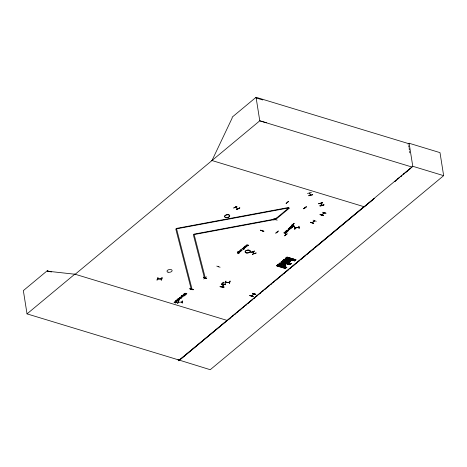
<?xml version="1.0" encoding="UTF-8"?>
<svg xmlns="http://www.w3.org/2000/svg" width="467" height="467" viewBox="0 0 467 467"><rect width="100%" height="100%" fill="white"/><g stroke="black" fill="none" stroke-linecap="round" stroke-linejoin="round"><path stroke-width="0.7" d="M177.285 299.773C176.006 300.31 177.991 301.18 177.95 299.977M175.861 301.869C175.405 304.28 175.329 300.952 173.981 302.353C174.29 302.458 174.804 302.12 175.323 303.013A0.701 0.374 -9 0 0 175.703 302.902L176.164 302.219M220.12 286.709L223.909 287.182L223.967 286.866M220.185 286.586L223.973 287.065M223.909 287.176L220.115 286.732L220.173 286.423M278.297 230.978L275.799 233.039M278.309 231.13L275.804 233.202M250.732 252.431L254.509 251.007M254.521 251.147L250.721 252.297M225.602 217.424L225.596 217.441A2.586 1.389 -9 0 1 226.191 215.001A2.586 1.389 -9 0 1 229.729 216.075A2.586 1.389 -9 0 1 225.631 217.47L225.614 217.406A2.592 1.395 -9 0 1 226.174 214.919A2.592 1.395 -9 0 1 229.717 215.993A2.592 1.395 -9 0 1 225.614 217.394M246.127 252.84L246.138 252.793A2.592 1.395 -9 0 1 246.71 250.3A2.592 1.395 -9 0 1 250.254 251.374A2.592 1.395 -9 0 1 246.15 252.775L246.144 252.781M253.19 296.288L253.079 296.592L249.816 295.564M310.456 222.368L313.62 223.489L313.725 223.179M310.438 222.216L313.719 223.378M323.438 215.182C323.602 215.76 319.632 215.077 320.152 214.207M323.333 215.48L320.064 214.464M193.245 289.505C193.461 290.019 189.392 289.505 189.987 288.495M193.134 289.803L189.888 288.769M206.718 278.174L206.595 278.624L203.443 277.2M206.718 278.332L203.449 277.363M263.843 231.083L263.738 231.393L260.574 230.108M260.592 230.237L263.849 231.241M263.732 231.381L260.487 230.348M253.984 253.604L252.559 251.888L252.851 251.795M254.293 253.686L252.764 251.853M233.751 207.92L237.008 206.315L233.745 208.066M283.959 232.782L284.987 232.654L284.531 232.91M177.711 303.41L178.429 300.917M177.729 303.381L178.417 301.081M178.622 301.956L178.196 302.307M182.241 303.206L182.504 300.748M205.427 278.18L205.509 277.877M222.31 282.973L222.701 283.3M275.477 218.935L275.6 219.367L193.344 234.703L204.447 278.005L205.258 277.847L194.027 234.13L275.495 218.947L276.131 219.14L289.394 208.107L288.758 207.914L175.779 228.976L191.184 289.032L191.972 288.886L176.462 228.41L288.653 207.494L288.758 207.914L275.495 218.947M292.745 224.51L292.354 224.504M304.974 207.727L304.577 207.722M225.946 281.216L225.065 283.562L225.923 281.087M226.028 282.465L226.057 282.126M230.237 281.163L229.344 283.481L230.003 280.994M320.957 203.536L320.689 203.215M322.002 205.334L320.835 203.32M294.916 229.122C294.479 223.185 294.589 230.628 294.946 228.941M253.972 293.901L251.544 295.915M254.136 293.941L253.774 294.082M314.349 220.815L314.676 220.833M222.239 286.802L223.746 284.59M191.832 288.705L191.703 289.207M205.06 277.847L205.416 277.41M262.39 230.756L262.542 230.324M275.623 219.747L275.308 219.706M285.711 268.14L285.401 268.56L276.528 265.863L276.849 265.449L285.827 268.204M286.598 267.562L277.538 265.034L277.853 264.62L277.626 264.877L286.837 267.363L277.853 264.696M285.927 264.777L284.963 265.577L279.05 263.779L279.937 262.95L285.927 264.777L285.635 265.022M285.244 265.355L279.103 263.639L285.144 265.431M279.908 263.084L285.693 264.917M289.984 264.76L281.087 262.086L290.217 264.579M290.03 264.561L281.111 262.086M282.126 261.24L291.233 263.732L282.097 261.257L282.372 261.035M283.609 260.002L284.496 259.167L290.486 261L289.522 261.794L283.738 259.897M289.569 261.654L283.773 259.868L289.733 261.573M290.194 261.246L284.28 259.448L290.404 260.965M285.909 258.105L294.788 260.779L285.646 258.304L285.962 257.889L294.753 260.796M286.078 257.953L294.934 260.662M286.843 257.323L295.553 260.148L295.844 259.81M286.837 257.34L286.971 257.054L295.955 259.804M290.141 264.626L290.392 264.41L281.403 261.666L281.257 261.952M290.959 263.948L291.396 263.581L282.436 260.895M295.71 260.014L286.732 257.335L295.78 259.967M157.14 280.083L157.945 277.596M157.98 278.659L157.934 278.986M161.168 280.089C162.621 274.777 162.282 279.832 161.133 279.896M235.345 207.295L237.849 208.772M235.374 207.301L235.753 207.366L235.672 206.992L235.712 207.336M237.785 251.637L240.178 251.713L239.589 251.993M186.777 293.399L186.315 294.082A0.701 0.374 -9 0 1 185.936 294.192C185.317 293.159 184.979 293.743 184.389 293.626M211.989 160.531L232.262 117.83L232.157 117.159L256.05 97.294L408.339 143.55M178.196 300.053L177.664 300.707L176.555 300.503A0.636 0.344 -9 0 1 176.532 300.269L177.32 299.966M184.418 293.819C186 291.957 185.603 295.016 186.806 293.585M238.701 251.906L239.168 251.573L239.921 251.818L239.437 252.133L238.672 251.713M244.299 246.745L245.204 246.202M290.013 227.382L290.923 226.839L289.978 227.195M180.659 298.034C179.585 299.061 179.007 297.193 180.63 297.847M246.127 246.664L244.965 246.804L246.097 246.471M291.846 227.301C290.789 228.328 290.246 226.501 291.811 227.114M283.977 232.986L284.339 232.408L285.267 232.578A0.613 0.327 -9 0 1 285.238 232.782L284.928 232.835M276.803 265.647L285.576 268.426M285.711 268.216L276.843 265.525L285.833 268.192M277.561 265.034L286.434 267.714M279.068 263.779L285.022 265.472M282.529 260.901L291.39 263.598M286.971 257.136L295.862 259.81M286.475 267.591L286.826 267.393M286.58 267.591L277.801 264.836M294.584 260.86L285.734 258.146L294.677 260.866M295.699 260.031L286.919 257.276M277.153 232.303L277.264 231.982M285.886 234.825L285.664 234.527M222.018 286.82L223.617 284.578M294.817 227.995L298.921 227.371M244.259 246.558L244.918 246.179L246.494 246.407M314.63 220.873L312.178 222.893M324.022 212.975L324.116 212.683M243.786 247.183L244.906 247.522L245.373 247.072M291.093 227.709L290.62 228.159L289.505 227.82M245.251 247.44L245.601 247.142M290.953 227.032C289.295 227.511 292.307 228.223 290.97 228.077M310.672 194.949L309.609 193.128M178.207 302.213L178.663 302.196M181.832 302.061L182.235 302.038M182.27 302.12L181.897 302.149M51.417 272.01L47.243 270.743L23.35 290.608L27.033 313.877L179.328 360.133L363.921 206.677L211.627 160.42M27.033 313.877L74.854 274.123M181.359 295.599L184.208 295.716M175.89 300.579C176.917 300.182 177.729 301.857 176.398 301.343M177.121 299.551L178.009 299.744L177.717 299.055M177.752 299.248L177.939 298.874M179.562 297.52L181.535 297.934M181.908 297.041C181.021 297.695 180.303 296.078 182.083 296.563M182.118 296.749L181.359 296.247L183.029 296.113M183.146 294.543L184.827 295.051L183.887 293.924M183.922 294.117L185.813 294.286M175.423 301.203L175.207 301.641L176.053 301.921L176.508 301.53M179.13 298.46L178.295 299.067L179.848 299.003L179.462 298.536L178.546 298.979L179.1 298.267M178.914 298.962C179.707 298.909 178.884 297.905 179.731 297.386M175.744 301.962L174.927 301.682L175.452 301.39M176.427 301.536C178.015 300.62 174.173 301.991 176.024 300.62M176.579 301.898L175.779 302.155M176.205 301.787L176.544 301.723M177.974 299.551L179.001 299.68L179.176 299.312M181.079 296.592L182.352 296.895L182.457 296.592M181.692 296.084L183.058 296.306M183.175 294.735L184.903 295.261L185.125 294.864M184.284 294.006L185.843 294.479M177.151 299.744L178.954 300.293L179.095 299.966M180.139 298.536A0.747 0.403 -9 0 0 180.84 298.092L181.57 298.121M181.389 295.792L184.237 295.903M240.213 250.16L241.865 250.254L240.82 249.652M240.849 249.845L242.139 250.143L241.672 250.417M242.104 248.584L243.832 249.092L244.451 248.596M243.389 247.516C244.422 247.119 245.228 248.794 243.897 248.281M247.078 244.685L247.096 245.222L247.714 245.408L248.17 245.017M240.371 250.604L239.536 251.211L241.089 251.147L240.698 250.68L239.787 251.123L240.342 250.411M246.553 245.467L245.718 246.074L247.271 246.016L246.88 245.543L245.963 245.986L246.523 245.274M240.155 251.106L240.668 250.487M246.331 245.969L246.885 245.73L246.582 245.117L247.113 244.877M243.932 248.473L244.445 248.094L244.247 247.773M237.814 251.824L239.589 252.367L239.723 252.034M240.242 250.353L241.708 250.604M243.821 247.376L245.28 247.633M245.233 246.395L244.737 246.932L246.062 247.014A0.736 0.397 -9 0 0 246.307 246.722L246.523 246.599M247.434 245.636L248.234 245.385M247.866 245.268L248.199 245.21M243.19 249.413L243.628 249.045M243.219 249.606L244.48 248.788M286.143 230.832L288.53 230.593M289.108 228.153L290.416 228.614L289.645 229.11M289.733 229.104L289.277 229.495L288.413 229.186L289.248 228.194M293.883 225.654L293.428 226.046L292.815 225.859L292.797 225.322M292.266 226.104C290.381 226.11 292.406 227.779 293.054 226.513C289.371 226.927 293.65 225.882 291.665 226.005M292.05 226.606C293.264 227.003 291.682 225.333 292.827 225.514M288.968 229.536L288.168 229.303L288.67 228.97M288.997 229.729L289.797 229.472M289.423 229.361L289.762 229.297M289.534 228.013L290.999 228.27M291.256 227.791L291.776 227.651A0.736 0.397 -9 0 0 292.021 227.359L292.214 227.044M293.153 226.273L293.953 226.022M293.58 225.905L293.918 225.847M286.143 232.584L285.419 233.167L284.958 233.027M284.561 233.103L285.454 233.372L286.172 232.77M285.997 230.955L288.559 230.786M325.925 213.115L322.703 212.263L325.966 213.244M320.058 214.493L323.468 215.375M321.891 214.896L324.39 212.835L321.775 214.861M408.018 144.175L409.121 143.252L440.002 152.633L443.65 175.662L210.238 369.706L179.328 360.133M316.247 221.305L313.094 220.179M279.704 263.82L280.533 263.131M284.263 260.037L285.092 259.348M282.278 264.602L283.107 263.913M286.837 260.825L287.666 260.131M282.879 264.783L283.708 264.094M287.438 261.006L288.267 260.317M283.411 264.947L284.24 264.258M287.97 261.164L288.799 260.475M284.012 265.128L284.841 264.439M288.571 261.351L289.4 260.656M284.415 265.25L285.244 264.561M288.974 261.467L289.803 260.779M249.81 295.599L253.19 296.469L249.915 295.296M254.101 293.953L251.66 295.996M251.707 295.961L251.876 295.529M252.431 293.416L255.846 294.298L252.554 293.288M179.357 360.326L412.77 166.281L443.65 175.662M229.151 319.119L230.272 318.19M231.953 316.789L233.074 315.855M234.761 314.46L235.882 313.526M237.563 312.131L238.684 311.197M239.804 310.263L240.925 309.335M242.607 307.934L243.727 307M245.408 305.605L246.535 304.671M248.216 303.276L249.337 302.342M251.018 300.941L252.139 300.012M253.82 298.611L254.941 297.677M256.622 296.282L257.749 295.348M259.43 293.953L260.551 293.019M262.232 291.618L263.353 290.69M265.034 289.289L266.155 288.355M267.836 286.96L268.963 286.026M270.644 284.631L271.765 283.697M273.446 282.296L274.567 281.368M276.248 279.966L277.369 279.032M278.49 278.104L280.177 276.703M281.297 275.769L282.979 274.374M284.099 273.44L285.781 272.045M286.901 271.111L288.583 269.71M289.703 268.782L291.39 267.381M292.511 266.453L294.192 265.052M295.313 264.118L296.994 262.723M298.115 261.789L299.796 260.393M300.917 259.459L302.604 258.058M303.725 257.13L305.406 255.729M306.527 254.795L308.208 253.4M309.329 252.466L311.01 251.071M312.131 250.137L313.818 248.736M314.939 247.808L374.277 198.475M394.837 181.383L396.506 179.993M397.615 179.071L399.285 177.688M400.394 176.765L402.064 175.376M403.173 174.454L412.063 167.063L259.775 120.807L75.181 274.257L47.313 271.175L47.243 270.743M227.114 320.409L178.359 360.798L178.131 359.368M364.278 206.788L373.746 198.942M394.919 181.406L396.034 180.484M397.703 179.1L398.818 178.178M400.488 176.795L401.602 175.866M403.272 174.483L404.387 173.561M406.057 172.177L407.732 170.794M408.847 169.871L410.516 168.488M287.17 233.833L284.561 235.701M273.936 219.198L277.211 220.155M216.776 266.097L220.08 267.247M203.367 277.561L203.46 277.164M189.876 288.804L193.274 289.698M275.314 219.186L275.226 218.848L275.46 219.362M273.872 220.074L276.4 218.001M262.442 230.546L262.185 230.727L262.594 230.575M203.717 278.997L206.367 276.82M303.702 208.772C308.348 204.704 305.961 207.879 303.643 208.603M303.848 208.831L306.346 206.758M294.134 223.576C286.061 229.665 299.633 219.519 291.42 225.386M221.451 284.385C229.542 278.011 215.807 289.096 223.891 282.138M157.572 278.898L161.559 278.904M288.227 228.859L289.587 228.877M244.317 247.977L243.038 248.269L243.529 247.557M244.101 247.913L243.243 248.111L244.072 247.72M176.596 300.976L175.738 301.168L176.567 300.783M289.814 228.55L288.956 228.748L289.785 228.357M181.92 302.044L181.797 301.822M312.254 222.66L314.554 220.792M225.689 282.372L229.7 282.296M229.618 282.383L225.707 282.465M161.512 278.992L157.624 278.986M235.707 207.138L235.753 207.366M235.537 207.237L237.995 208.696L237.627 208.644M236.302 209.607C242.98 205.947 239.063 208.918 236.273 209.414M285.763 234.901L285.576 234.603M156.93 280.06L157.974 277.789M287.45 202.404L287.771 202.275M304.834 207.792L304.56 207.698M222.601 283.405L222.222 283.049M252.308 254.194L256.097 252.898M256.138 253.079L252.355 254.387M312.604 194.43L312.697 194.721L308.664 195.51M318.71 203.752L322.685 202.608M320 205.982C328.908 202.795 320.677 206.776 319.918 205.713M319.948 205.9L323.952 204.931M282.261 261.123L291.058 263.791M287.485 202.415L287.415 202.059L287.403 202.52L287.684 202.351M275.256 219.198L275.588 219.286M292.605 224.58L292.26 224.23M252.449 293.369L255.706 294.414M273.306 219.058L274.73 218.79M177.968 299.067L178.26 299.68L179.211 299.505M299.078 228.515C298.232 223.063 299.832 228.632 299.043 228.322M294.875 228.065L298.88 227.376M180.209 298.506L179.421 298.401M178.271 302.301L182.241 302.044M275.25 218.865L275.191 219.292M310.596 195.177L309.411 193.21M225.666 284.677L221.749 284.175M320.776 203.559L321.816 205.357M292.079 226.799L292.716 226.676L292.599 226.367M246.36 246.162L247.002 246.039L246.885 245.73M240.184 251.299L240.82 251.176L240.703 250.867M178.943 299.154L179.579 299.032L179.462 298.722M290.935 226.845L292.243 227.236M256.155 97.965L262.81 99.95M266.429 122.786L259.775 120.807L256.05 97.294M293.609 226.098L293.982 226.215M292.546 225.964L293.264 226.18M289.458 229.554L289.826 229.665M247.895 245.461L248.269 245.572M246.827 245.327L247.545 245.543M290.468 261.024L284.333 259.302L290.246 261.152M289.651 261.689L283.738 259.891M242.134 248.777L243.657 249.238M281.403 261.742L290.363 264.445M281.163 261.946L290.025 264.637M279.26 263.551L285.255 265.332M178.067 299.837L179.124 300.158M176.234 301.98L176.608 302.091M74.819 274.152L227.47 320.52M47.313 271.175L48.702 271.596M203.349 277.468L206.735 278.507L203.338 277.614M284.677 235.917L287.106 233.815M161.389 280.083L161.973 277.602M181.108 296.784L181.943 297.234M181.721 296.276L182.486 296.779M184.313 294.198L185.154 295.056M239.688 207.943L236.442 209.683M218.492 266.809L218.177 266.797M322.715 202.801L318.71 203.77L322.697 202.748M312.703 194.733L308.763 195.813M225.579 284.742L221.79 284.315M409.121 143.252L412.77 166.281M408.678 145.686L408.905 147.111M409.127 148.541L409.355 149.965M409.582 151.39L409.804 152.814M323.952 212.631L324.016 212.999L323.935 212.683M322.131 214.423L322.148 214.721L322.014 214.388M311.431 192.404L307.49 193.484M298.425 227.201L298.477 227.517M295.237 227.686L295.284 228.001M294.642 226.734L294.747 229.169M293.399 225.853L293.445 226.238M290.778 228.019L290.83 228.41M289.242 229.309L289.289 229.688M289.079 229.443L289.178 229.782M285.39 232.975L285.454 233.372M247.685 245.216L247.726 245.601M245.058 247.382L245.117 247.773M241.532 250.37L241.538 250.744M229.209 282.062L229.227 282.383M184.798 294.864L184.903 295.261M176.024 301.729L176.071 302.114M161.115 278.665L161.121 278.98M286.936 232.035C284.928 233.646 284.391 230.289 286.936 232.035M237.575 252.805C239.162 254.398 239.612 251.48 237.575 252.805M287.812 231.363C286.505 232.537 286.359 230.284 287.812 231.363M288.005 230.33C286.709 231.504 286.54 229.25 288.005 230.33M237.318 252.81L238.24 253.429L239.478 252.921A0.841 0.449 -9 0 0 239.425 252.624L238.152 252.314L237.318 252.81M286.119 203.419L288.629 201.353L286.119 203.419M285.139 231.86C286.68 233.243 287.065 231.188 285.139 231.86M287.789 230.394L286.96 230.319L287.789 230.394M287.596 231.428L286.773 231.381L287.596 231.428M168.015 272.191A2.586 1.389 -9 0 0 172.113 270.79A2.586 1.389 -9 0 0 168.575 269.716A2.586 1.389 -9 0 0 168.015 272.191M246.167 252.863A2.586 1.389 -9 0 0 250.259 251.462A2.586 1.389 -9 0 0 246.728 250.388A2.586 1.389 -9 0 0 246.167 252.863"/></g></svg>
